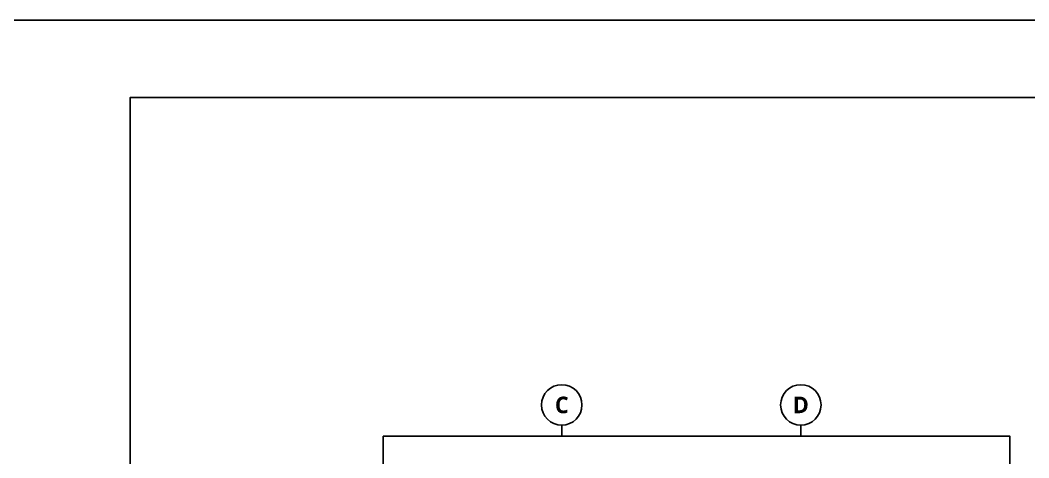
# Model space of a CAD drawing. Header units: millimetres. Extents: x 0 to 672800, y 0 to 118800.
# Drawn here: x 507917 to 562764, y 95022 to 118800 of the extents above; entities that cross this region are included whole.
import ezdxf
from ezdxf.enums import TextEntityAlignment as Align

# ---------------------------------------------------------------- set-up
doc = ezdxf.new("R2010")
doc.units = ezdxf.units.MM
doc.header["$LTSCALE"] = 200
doc.layers.get('DEFPOINTS').update_dxf_attribs({"color": 137})
doc.styles.add('스타일2', font='malgunbd.ttf')

# ---------------------------------------------------------------- blocks, each defined once
blk = doc.blocks.new('x1')
blk.add_line((0, 600), (0, 0))
blk.add_circle((0, 1700), 1100)
at = {"style": '스타일2'}
blk.add_attdef('X', text='', height=900, dxfattribs=at).set_placement((0, 1700), align=Align.MIDDLE)

msp = doc.modelspace()

# ---------------------------------------------------------------- linework, layer by layer
at = {"layer": 'DEFPOINTS'}
for points in [[(504600, 118800), (672800, 118800), (672800, 0), (504600, 0)], [(651300, 4200), (513900, 4200), (513900, 114600), (651300, 114600)], [(527650, 96194.9), (527650, 61794.9), (561737.6, 61794.9), (561737.6, 96194.9)]]:
    msp.add_lwpolyline(points, close=True, dxfattribs=at)

# ---------------------------------------------------------------- block references
for p, values in [((537367.2, 96194.9), {'X': 'C'}), ((550367.2, 96194.9), {'X': 'D'})]:
    msp.add_blockref('x1', p, dxfattribs=at).add_auto_attribs(values)

doc.saveas('drawing.dxf')
